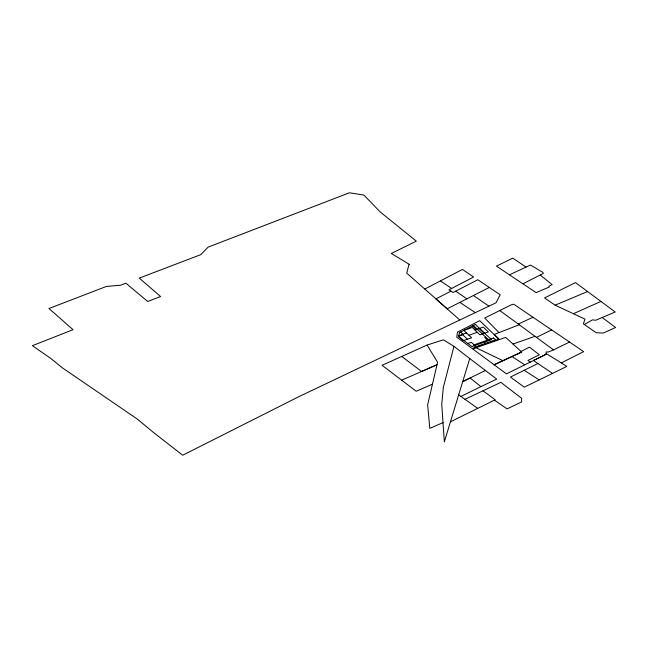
<?xml version="1.0" encoding="UTF-8"?>
<svg xmlns="http://www.w3.org/2000/svg" width="648" height="648" viewBox="0 0 648 648"><rect width="100%" height="100%" fill="white"/><g stroke="black" fill="none" stroke-linecap="round" stroke-linejoin="round"><path stroke-width="0.97" d="M546.094 353.5L546.215 351.945L548.338 352.018L553.489 349.871L569.56 342.055L583.67 351.653L561.306 362.896L546.094 353.5L546.232 354.229L506.485 373.88L472.667 348.932L476.037 347.749M453.965 346.332L443.321 387.439L441.742 404.49L444.35 441.806L469.76 358.563L453.965 346.332L443.37 339.811L427.097 345.076L382.077 365.269L416.202 391.246L432.516 384.159M584.326 324.526L592.604 319.829L595.609 320.282L615.227 312.004L575.497 282.585L544.555 297.918L555.125 305.168L584.942 319.124L583.427 323.911L596.241 332.732L603.345 333.04L615.6 327.483L602.259 317.536M424.805 289.04L462.421 269.422L473.664 277.004L448.926 289.875L453.082 292.523L477.787 279.717L500.207 294.8L496.004 302.786L298.639 396.787L182.712 455.22L153.139 432.2L137.319 419.086L62.5 367.918L50.617 358.312L32.4 345.684L73.03 329.678L48.965 308.513L106.418 286.44L120.747 285.177L125.89 283.208L147.712 301.482L160.591 296.541L139.288 278.097L200.791 254.648L208.113 247.123L349.434 192.78L363.917 195.089L380.206 211.936L416.316 241.145L391.319 253.465L409.487 264.441L408.856 264.878L406.742 273.124L459.57 319.804M450.951 291.163L435.91 298.874L447.161 308.821L489.272 287.461M521.073 351.435L529.465 347.117L539.363 354.78L527.942 360.45L530.291 362.111M509.417 274.833L522.92 283.808L543.324 273.456L542.838 272.354L530.429 265.048L509.417 274.833L496.473 266.142L512.787 258.131L525.949 267.057M553.489 349.871L519.242 324.769L498.984 332.586L484.72 318.022L511.264 304.819L513.694 304.187L569.56 342.055M450.449 421.808L495.21 399.759L482.971 390.809L464.981 399.314L458.557 394.826M552.55 373.41L524.289 387.164L510.43 377.079L537.905 363.52L552.55 373.41L566.773 366.412L561.306 362.896M546.232 354.229L533.498 360.507L537.905 363.52M536.431 337.373L551.667 329.873M485.295 370.526L462.777 381.591L470.116 377.978L480.929 386.621L496.716 379.112L469.76 358.563M460.914 396.43L480.929 386.621M482.971 390.809L500.864 382.352L521.664 398.342L521.616 401.906L507.101 408.888L494.424 400.148M499.786 310.57L518.343 324.065L532.931 317.269M521.705 352.018L494.092 364.784L521.705 352.018L505.651 337.373L476.855 347.458L475.3 347.393L502.961 360.693M573.383 313.721L601.004 301.393M401.679 380.182L437.011 364.727L421.605 371.474L401.825 356.505M443.054 422.593L429.81 428.369L427.648 404.798L437.586 362.24L427.097 345.076M555.125 305.168L587.647 291.511M498.984 332.586L494.278 334.441L499.349 339.56M466.528 332.942L458.168 335.883L463.255 340.71L471.614 337.77L463.838 330.399L472.198 327.459L479.974 334.83L488.333 331.898L483.246 327.07L474.887 330.01M458.865 336.085L463.223 334.554L460.607 332.076M477.657 329.484L476.596 329.856L472.457 325.928M468.925 335.227L477.284 332.286M467.815 343.521L471.363 342.282L474.806 345.538M485.798 337.203L484.736 337.576L488.179 340.84M513.086 343.991L534.973 336.32M524.175 370.308L539.193 379.914M511.961 356.53L524.791 364.848M459.861 302.381L475.114 312.49M522.92 283.808L536.082 292.637L549.302 287.007L548.913 286.238L552.161 284.65L540.221 275.027M440.462 280.932L451.64 288.457M473.388 295.512L488.859 306.075M455.698 291.171L466.9 298.85M464.981 399.314L477.714 408.37M518.343 324.065L519.242 324.769M479.066 328.536L484.153 333.364M473.405 325.442L489.24 340.467M483.57 341.504L485.603 343.432M462.348 334.417L467.435 339.236M457.448 332.189L456.751 337.171L472.052 348.486L498.839 339.074L479.714 320.655L457.448 332.189M459.335 332.732L458.76 336.83L471.914 346.55L491.484 339.682L475.389 324.413L459.335 332.732M493.598 337.981L473.534 345.028L475.575 346.964L495.631 339.908L493.598 337.981"/></g></svg>
